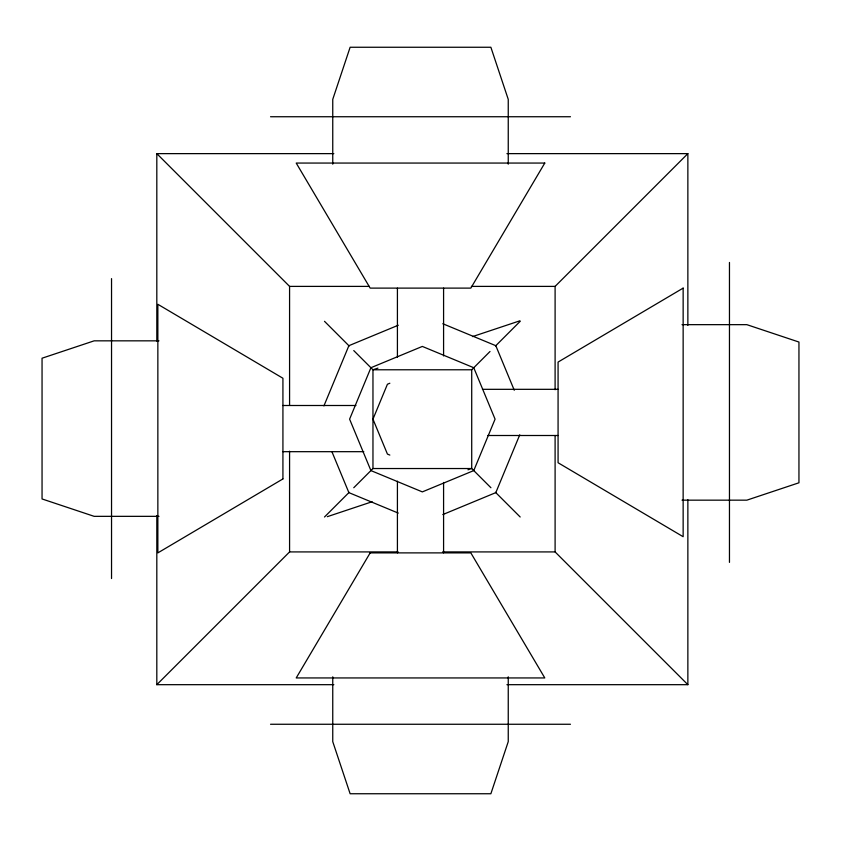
<?xml version="1.0" encoding="UTF-8"?>
<svg xmlns="http://www.w3.org/2000/svg" width="841" height="841" viewBox="0 0 841 841"><rect width="100%" height="100%" fill="white"/><g stroke="black" fill="none" stroke-linecap="round" stroke-linejoin="round"><path stroke-width="1.26" d="M323.922 405.909L348.878 345.693L398.256 325.236M519.759 434.818L495.812 492.626L442.818 514.576M333.835 684.679L156.815 684.679L289.577 551.917L289.577 451.207M324.5 516.994L349.183 492.311M353.756 487.738L372.962 468.532L372.962 369.777L353.756 350.581M490.923 487.738L471.717 468.532L471.717 369.777L490.009 351.496M495.486 346.008L520.18 321.315M555.102 389.73L555.102 286.392L687.864 153.63L687.864 325.404M389.835 383.244L387.428 384.242L372.962 419.154L387.428 454.077L389.835 455.076M377.945 368.127L372.962 369.777L471.717 369.777M472.547 336.589L519.854 320.82M327.317 516.668L372.132 501.73M467.985 469.783L471.717 468.532L372.962 468.532M270.539 116.741L570.461 116.741M156.815 341.141L156.815 153.63L333.835 153.63M506.913 153.63L687.864 153.63M156.815 153.63L289.577 286.392L369.367 286.392M471.391 286.392L555.102 286.392M682.019 324.658L746.84 324.658L798.95 342.045L798.95 482.787L746.84 500.164L682.019 500.164M158.981 340.836L94.16 340.836L42.05 358.213L42.05 498.955L94.16 516.342L158.981 516.342M482.44 389.32L558.077 389.32M282.923 405.499L355.953 405.499M487.654 435.501L558.077 435.501M282.923 451.68L363.785 451.68M289.577 551.917L398.14 551.917M442.618 551.917L555.102 551.917L687.864 684.679L506.913 684.679M270.539 724.259L570.461 724.259M442.818 323.743L495.812 345.693L514.271 390.256M398.256 513.084L348.878 492.626L331.911 451.68M324.5 321.315L349.183 346.008M495.486 492.311L520.18 516.994M729.462 262.455L729.462 562.377M687.864 499.796L687.864 684.679M555.102 435.512L555.102 551.917M508.248 164.184L508.248 99.364L490.871 47.254L350.129 47.254L332.752 99.364L332.752 164.184M508.248 676.816L508.248 741.636L490.871 793.746L350.129 793.746L332.752 741.636L332.752 676.816M443.585 288.116L443.585 355.943M443.585 482.45L443.585 552.884M397.415 288.116L397.415 357.246M397.415 481.147L397.415 552.884M289.577 286.392L289.577 405.425M156.815 515.533L156.815 684.679M111.538 278.623L111.538 578.545M370.913 367.727L349.604 419.154L370.913 470.582L422.34 491.89L473.767 470.582L495.076 419.154L473.767 367.727L422.34 346.429L370.913 367.727M544.789 163.059L470.834 288.116L370.166 288.116L296.211 163.059L544.789 163.059M370.166 552.884L296.211 677.941L544.789 677.941L470.834 552.884L370.166 552.884M282.923 478.928L157.856 552.884L157.856 304.295L282.923 378.25L282.923 478.928M683.144 288.116L558.077 362.072L558.077 462.75L683.144 536.705L683.144 288.116"/></g></svg>
